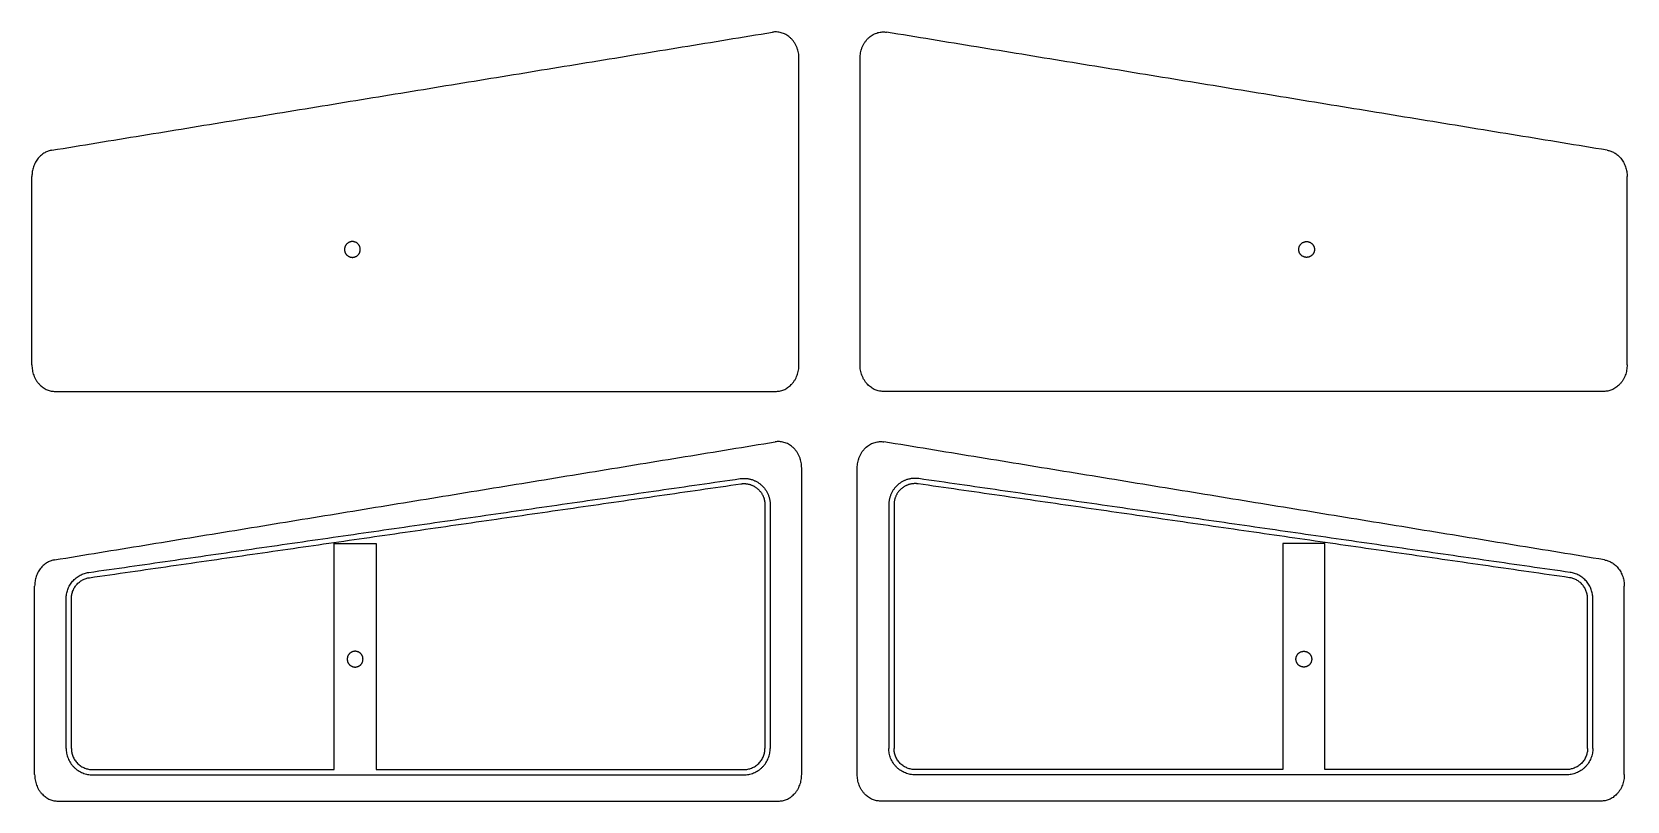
# Model space of a CAD drawing. Header units: millimetres. Extents: x -186 to 118, y 114 to 260.
import ezdxf

# ---------------------------------------------------------------- set-up
doc = ezdxf.new("R2010")
doc.units = ezdxf.units.MM
doc.layers.add('Make2D$Sichtbar$Kurven', color=18, linetype='Continuous', true_color=0x000000)

msp = doc.modelspace()

# ---------------------------------------------------------------- linework, layer by layer
at = {"layer": 'Make2D$Sichtbar$Kurven', "color": 27, "lineweight": -3, "true_color": 0x84512f}
for points in [[(-182.2, 237.35), (-113.62, 248.58), (-45.05, 259.8)], [(113.85, 237.35), (45.27, 248.58), (-23.31, 259.8)], [(-39.99, 196.5), (-39.99, 225.66), (-39.99, 254.82)], [(-28.36, 196.5), (-28.36, 225.66), (-28.36, 254.82)], [(-185.99, 196.5), (-185.99, 214.44), (-185.99, 232.38)], [(117.64, 196.5), (117.64, 214.44), (117.64, 232.38)], [(-181.57, 191.47), (-112.99, 191.47), (-44.42, 191.47)], [(113.21, 191.47), (44.64, 191.47), (-23.94, 191.47)], [(-181.67, 159.43, 66), (-113.1, 170.65, 66), (-44.52, 181.87, 66)], [(113.32, 159.43, 66), (44.74, 170.65, 66), (-23.83, 181.87, 66)], [(-39.47, 118.57, 66), (-39.47, 147.73, 66), (-39.47, 176.9, 66)], [(-28.89, 118.57, 66), (-28.89, 147.73, 66), (-28.89, 176.9, 66)], [(-175.18, 157.03, 66), (-113.18, 165.95, 66), (-51.18, 174.88, 66)], [(-175.03, 156.04, 66), (-113.03, 164.96, 66), (-51.03, 173.89, 66)], [(106.68, 156.04, 66), (44.68, 164.96, 66), (-17.32, 173.89, 66)], [(106.82, 157.03, 66), (44.82, 165.95, 66), (-17.18, 174.88, 66)], [(-46.47, 169.93, 66), (-46.47, 146.73, 66), (-46.47, 123.54, 66)], [(-45.47, 169.93, 66), (-45.47, 146.73, 66), (-45.47, 123.54, 66)], [(-22.89, 169.93, 66), (-22.89, 146.73, 66), (-22.89, 123.54, 66)], [(-21.89, 169.93, 66), (-21.89, 146.73, 66), (-21.89, 123.54, 66)], [(-128.47, 119.54, 66), (-128.47, 141.04, 66), (-128.47, 162.54, 66)], [(-128.47, 162.54, 66), (-126.47, 162.54, 66), (-124.47, 162.54, 66)], [(-124.47, 162.54, 66), (-122.47, 162.54, 66), (-120.47, 162.54, 66)], [(-120.47, 162.54, 66), (-120.47, 141.04, 66), (-120.47, 119.54, 66)], [(56.11, 162.54, 66), (54.11, 162.54, 66), (52.11, 162.54, 66)], [(52.11, 162.54, 66), (52.11, 141.04, 66), (52.11, 119.54, 66)], [(60.11, 162.54, 66), (58.11, 162.54, 66), (56.11, 162.54, 66)], [(60.11, 119.54, 66), (60.11, 141.04, 66), (60.11, 162.54, 66)], [(-185.47, 118.57, 66), (-185.47, 136.51, 66), (-185.47, 154.45, 66)], [(-179.47, 123.54, 66), (-179.47, 137.81, 66), (-179.47, 152.08, 66)], [(-178.47, 123.54, 66), (-178.47, 137.81, 66), (-178.47, 152.08, 66)], [(110.11, 123.54, 66), (110.11, 137.81, 66), (110.11, 152.08, 66)], [(111.11, 123.54, 66), (111.11, 137.81, 66), (111.11, 152.08, 66)], [(117.11, 118.57, 66), (117.11, 136.51, 66), (117.11, 154.45, 66)], [(-174.47, 119.54, 66), (-168.47, 119.54, 66), (-162.47, 119.54, 66)], [(-174.47, 118.54, 66), (-168.47, 118.54, 66), (-162.47, 118.54, 66)], [(-162.47, 119.54, 66), (-145.47, 119.54, 66), (-128.47, 119.54, 66)], [(-162.47, 118.54, 66), (-112.47, 118.54, 66), (-62.47, 118.54, 66)], [(-120.47, 119.54, 66), (-91.47, 119.54, 66), (-62.47, 119.54, 66)], [(-62.47, 119.54, 66), (-56.47, 119.54, 66), (-50.47, 119.54, 66)], [(-62.47, 118.54, 66), (-56.47, 118.54, 66), (-50.47, 118.54, 66)], [(-5.89, 119.54, 66), (-11.89, 119.54, 66), (-17.89, 119.54, 66)], [(-5.89, 118.54, 66), (-11.89, 118.54, 66), (-17.89, 118.54, 66)], [(52.11, 119.54, 66), (23.11, 119.54, 66), (-5.89, 119.54, 66)], [(94.11, 118.54, 66), (44.11, 118.54, 66), (-5.89, 118.54, 66)], [(94.11, 119.54, 66), (77.11, 119.54, 66), (60.11, 119.54, 66)], [(106.11, 119.54, 66), (100.11, 119.54, 66), (94.11, 119.54, 66)], [(106.11, 118.54, 66), (100.11, 118.54, 66), (94.11, 118.54, 66)], [(-181.04, 113.54, 66), (-112.47, 113.54, 66), (-43.89, 113.54, 66)], [(112.69, 113.54, 66), (44.11, 113.54, 66), (-24.46, 113.54, 66)]]:
    msp.add_open_spline(points, degree=2, dxfattribs=at)
for points, weights in [([(-39.99, 254.82), (-39.99, 260.63), (-45.05, 259.8)], [1, 0.654801090598, 1]), ([(-28.36, 254.82), (-28.36, 260.63), (-23.31, 259.8)], [1, 0.654801090598, 1]), ([(-182.2, 237.35), (-185.99, 236.73), (-185.99, 232.38)], [1, 0.755801251489, 1]), ([(113.85, 237.35), (117.64, 236.73), (117.64, 232.38)], [1, 0.755801251489, 1]), ([(-185.99, 196.5), (-185.99, 191.47), (-181.57, 191.47)], [1, 0.707106781187, 1]), ([(-44.42, 191.47), (-39.99, 191.47), (-39.99, 196.5)], [1, 0.707106781187, 1]), ([(-23.94, 191.47), (-28.36, 191.47), (-28.36, 196.5)], [1, 0.707106781187, 1]), ([(117.64, 196.5), (117.64, 191.47), (113.21, 191.47)], [1, 0.707106781187, 1]), ([(-39.47, 176.9, 66), (-39.47, 182.7, 66), (-44.52, 181.87, 66)], [1, 0.654801090598, 1]), ([(-28.89, 176.9, 66), (-28.89, 182.7, 66), (-23.83, 181.87, 66)], [1, 0.654801090598, 1]), ([(-181.67, 159.43, 66), (-185.47, 158.81, 66), (-185.47, 154.45, 66)], [1, 0.755801251489, 1]), ([(113.32, 159.43, 66), (117.11, 158.81, 66), (117.11, 154.45, 66)], [1, 0.755801251489, 1]), ([(-179.47, 152.08, 66), (-179.47, 156.41, 66), (-175.18, 157.03, 66)], [1, 0.755801251489, 1]), ([(-178.47, 152.08, 66), (-178.47, 155.54, 66), (-175.03, 156.04, 66)], [1, 0.755801251489, 1]), ([(110.11, 152.08, 66), (110.11, 155.54, 66), (106.68, 156.04, 66)], [1, 0.755801251489, 1]), ([(111.11, 152.08, 66), (111.11, 156.41, 66), (106.82, 157.03, 66)], [1, 0.755801251489, 1]), ([(-122.97, 140.54, 66), (-122.97, 142.04, 66), (-124.47, 142.04, 66)], [1, 0.707106781187, 1]), ([(-124.47, 139.04, 66), (-122.97, 139.04, 66), (-122.97, 140.54, 66)], [1, 0.707106781187, 1]), ([(54.61, 140.54, 66), (54.61, 142.04, 66), (56.11, 142.04, 66)], [1, 0.707106781187, 1]), ([(56.11, 139.04, 66), (54.61, 139.04, 66), (54.61, 140.54, 66)], [1, 0.707106781187, 1]), ([(-179.47, 123.54, 66), (-179.47, 118.54, 66), (-174.47, 118.54, 66)], [1, 0.707106781187, 1]), ([(-178.47, 123.54, 66), (-178.47, 119.54, 66), (-174.47, 119.54, 66)], [1, 0.707106781187, 1]), ([(-50.47, 119.54, 66), (-46.47, 119.54, 66), (-46.47, 123.54, 66)], [1, 0.707106781187, 1]), ([(-50.47, 118.54, 66), (-45.47, 118.54, 66), (-45.47, 123.54, 66)], [1, 0.707106781187, 1]), ([(-17.89, 118.54, 66), (-22.89, 118.54, 66), (-22.89, 123.54, 66)], [1, 0.707106781187, 1]), ([(-17.89, 119.54, 66), (-21.89, 119.54, 66), (-21.89, 123.54, 66)], [1, 0.707106781187, 1]), ([(111.11, 123.54, 66), (111.11, 118.54, 66), (106.11, 118.54, 66)], [1, 0.707106781187, 1]), ([(110.11, 123.54, 66), (110.11, 119.54, 66), (106.11, 119.54, 66)], [1, 0.707106781187, 1]), ([(-185.47, 118.57, 66), (-185.47, 113.54, 66), (-181.04, 113.54, 66)], [1, 0.707106781187, 1]), ([(-43.89, 113.54, 66), (-39.47, 113.54, 66), (-39.47, 118.57, 66)], [1, 0.707106781187, 1]), ([(-24.46, 113.54, 66), (-28.89, 113.54, 66), (-28.89, 118.57, 66)], [1, 0.707106781187, 1]), ([(117.11, 118.57, 66), (117.11, 113.54, 66), (112.69, 113.54, 66)], [1, 0.707106781187, 1])]:
    msp.add_rational_spline(points, weights, degree=2, dxfattribs=at)
for points, weights, knots in [([(-123.49, 218.47), (-123.49, 216.97), (-124.99, 216.97), (-126.49, 216.97), (-126.49, 218.47), (-126.49, 219.97), (-124.99, 219.97), (-123.49, 219.97), (-123.49, 218.47)], [1, 0.707106781187, 1, 0.707106781187, 1, 0.707106781187, 1, 0.707106781187, 1], [-9.424778, -9.424778, -9.424778, -7.068583, -7.068583, -4.712389, -4.712389, -2.356194, -2.356194, 0, 0, 0]), ([(55.14, 218.47), (55.14, 216.97), (56.64, 216.97), (58.14, 216.97), (58.14, 218.47), (58.14, 219.97), (56.64, 219.97), (55.14, 219.97), (55.14, 218.47)], [1, 0.707106781187, 1, 0.707106781187, 1, 0.707106781187, 1, 0.707106781187, 1], [-9.424778, -9.424778, -9.424778, -7.068583, -7.068583, -4.712389, -4.712389, -2.356194, -2.356194, 0, 0, 0]), ([(-51.18, 174.88, 66), (-48.92, 175.2, 66), (-47.19, 173.71, 66), (-45.47, 172.21, 66), (-45.47, 169.93, 66)], [1, 0.909615603043, 1, 0.909615603043, 1], [-6.855015, -6.855015, -6.855015, -3.427508, -3.427508, 0, 0, 0]), ([(-51.03, 173.89, 66), (-49.23, 174.15, 66), (-47.85, 172.95, 66), (-46.47, 171.75, 66), (-46.47, 169.93, 66)], [1, 0.909615603043, 1, 0.909615603043, 1], [-6.855015, -6.855015, -6.855015, -3.427508, -3.427508, 0, 0, 0]), ([(-17.18, 174.88, 66), (-19.44, 175.2, 66), (-21.16, 173.71, 66), (-22.89, 172.21, 66), (-22.89, 169.93, 66)], [1, 0.909615603043, 1, 0.909615603043, 1], [-6.855015, -6.855015, -6.855015, -3.427508, -3.427508, 0, 0, 0]), ([(-17.32, 173.89, 66), (-19.13, 174.15, 66), (-20.51, 172.95, 66), (-21.89, 171.75, 66), (-21.89, 169.93, 66)], [1, 0.909615603043, 1, 0.909615603043, 1], [-6.855015, -6.855015, -6.855015, -3.427508, -3.427508, 0, 0, 0]), ([(-124.47, 142.04, 66), (-125.97, 142.04, 66), (-125.97, 140.54, 66), (-125.97, 139.04, 66), (-124.47, 139.04, 66)], [1, 0.707106781187, 1, 0.707106781187, 1], [2.356194, 2.356194, 2.356194, 4.712389, 4.712389, 7.068583, 7.068583, 7.068583]), ([(56.11, 142.04, 66), (57.61, 142.04, 66), (57.61, 140.54, 66), (57.61, 139.04, 66), (56.11, 139.04, 66)], [1, 0.707106781187, 1, 0.707106781187, 1], [2.356194, 2.356194, 2.356194, 4.712389, 4.712389, 7.068583, 7.068583, 7.068583])]:
    msp.add_rational_spline(points, weights, degree=2, knots=knots, dxfattribs=at)

doc.saveas('drawing.dxf')
